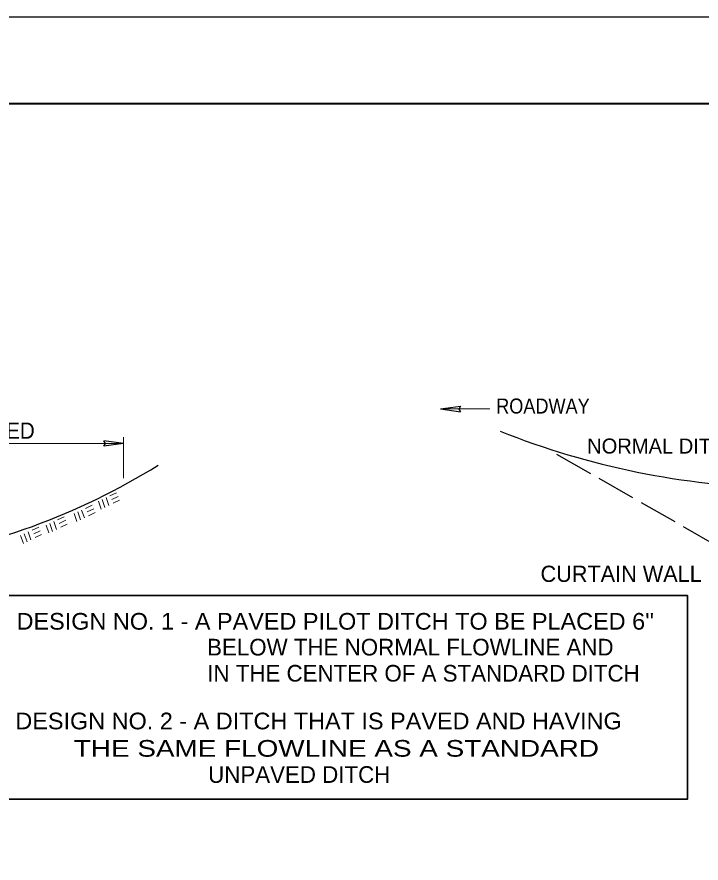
# Model space of a CAD drawing. Extents: x -394 to -23, y 148 to 430.
# Drawn here: x -176.8 to -117.7, y 308 to 381.2 of the extents above; entities that cross this region are included whole.
import ezdxf

# ---------------------------------------------------------------- set-up
doc = ezdxf.new("R2010")
doc.units = 0
doc.header["$LTSCALE"] = 0.56
doc.linetypes.add('LONG_DASHED', pattern=[7.5, 6, -1.5])
doc.layers.add('1', color=7, linetype='Continuous', lineweight=13)

msp = doc.modelspace()

# ---------------------------------------------------------------- linework, layer by layer
at = {"layer": '1', "lineweight": 40}
msp.add_line((-358.4557, 373.6741), (-33.4802, 373.6741), dxfattribs=at)
at = {"layer": '1'}
for p, q in [((-135.9501, 347.2647), (-140.1913, 347.2647)), ((-167.5983, 341.275), (-167.5983, 344.8338)), ((-168.8717, 338.9091), (-169.1112, 339.596)), ((-168.7789, 339.7405), (-168.2045, 340.0101)), ((-168.6248, 339.4317), (-168.0671, 339.6941)), ((-170.8997, 338.6688), (-170.3253, 338.9384)), ((-169.5292, 338.6033), (-169.7687, 339.2902)), ((-169.2134, 338.7407), (-169.4529, 339.4275)), ((-168.504, 339.1085), (-167.9462, 339.3709)), ((-171.6501, 337.5317), (-171.8895, 338.2185)), ((-171.3342, 337.669), (-171.5737, 338.3558)), ((-170.9926, 337.8374), (-171.2321, 338.5243)), ((-170.7457, 338.36), (-170.1879, 338.6224)), ((-170.6248, 338.0368), (-170.0671, 338.2992)), ((-173.7492, 336.6815), (-173.9887, 337.3683)), ((-173.4075, 336.8499), (-173.647, 337.5368)), ((-173.3147, 337.6813), (-172.7403, 337.9509)), ((-173.1606, 337.3725), (-172.6028, 337.6349)), ((-175.5196, 336.7778), (-174.9452, 337.0474)), ((-175.3655, 336.469), (-174.8077, 336.7314)), ((-174.065, 336.5442), (-174.3044, 337.231)), ((-173.0397, 337.0493), (-172.482, 337.3117)), ((-176.2699, 335.6407), (-176.5093, 336.3275)), ((-175.9541, 335.778), (-176.1936, 336.4648)), ((-175.6124, 335.9464), (-175.8519, 336.6333)), ((-175.2447, 336.1458), (-174.6869, 336.4083))]:
    msp.add_line(p, q, dxfattribs=at)
at = {"layer": '1', "lineweight": 25}
for p, q in [((-140.191, 347.2638), (-138.488, 347.4978)), ((-140.191, 347.2638), (-138.488, 347.0298)), ((-167.5987, 344.2802), (-169.3017, 344.5143)), ((-167.5987, 344.2802), (-169.3017, 344.0462))]:
    msp.add_line(p, q, dxfattribs=at)
at = {"layer": '1', "linetype": 'LONG_DASHED', "lineweight": 25}
msp.add_line((-130.1619, 343.3528), (-114.1859, 334.2378), dxfattribs=at)
at = {"layer": '1', "lineweight": 25}
for points in [[(-373.4545, 161.1901), (-373.4545, 381.1733), (-28.4804, 381.1733)], [(-138.488, 347.4978), (-138.6197, 347.2614), (-138.488, 347.0298)], [(-169.3017, 344.0462), (-169.1699, 344.2827), (-169.3017, 344.5143)]]:
    msp.add_lwpolyline(points, dxfattribs=at)
at = {"layer": '1'}
msp.add_lwpolyline([(-220.7869, 344.2794), (-194.1518, 344.2794), (-167.5983, 344.2794)], dxfattribs=at)
at = {"layer": '1', "lineweight": 35}
msp.add_lwpolyline([(-178.1756, 331.1216), (-118.8385, 331.1216), (-118.8385, 313.5306), (-178.1756, 313.5306)], close=True, dxfattribs=at)
at = {"layer": '1', "lineweight": 25}
for centre, radius, start, end in [((-109.4755, 409.4475), 69.0128, 248.24833, 268.80343), ((-195.5191, 392.1275), 58.5472, 278.14084, 301.8664)]:
    msp.add_arc(centre, radius, start, end, dxfattribs=at)

# ---------------------------------------------------------------- texts
at = {"layer": '1'}
for s, height, width, p in [('ROADWAY', 1.3, 0.9, (-135.3904, 346.8695)), ("8' ROUNDED", 1.4, 0.95, (-186.1007, 344.6923)), ("DESIGN NO. 1 - A PAVED PILOT DITCH TO BE PLACED 6''", 1.442, 1.05, (-176.8543, 328.1812)), ('DESIGN NO. 2 - A DITCH THAT IS PAVED AND HAVING', 1.442, 1.05, (-176.9603, 319.5606)), ('               THE SAME FLOWLINE AS A STANDARD', 1.442, 1.25, (-181.9502, 317.1918))]:
    msp.add_text(s, height=height, dxfattribs=dict(at, width=width)).set_placement(p)
for s, height, p in [('NORMAL DITCH L', 1.3, (-127.5265, 343.4119)), ('CURTAIN WALL', 1.4, (-131.5561, 332.3107)), ('BELOW THE NORMAL FLOWLINE AND', 1.442, (-160.3841, 325.9456)), ('IN THE CENTER OF A STANDARD DITCH', 1.442, (-160.3721, 323.6876)), ('UNPAVED DITCH', 1.442, (-160.2927, 314.9293))]:
    msp.add_text(s, height=height, dxfattribs=at).set_placement(p)

doc.saveas('drawing.dxf')
